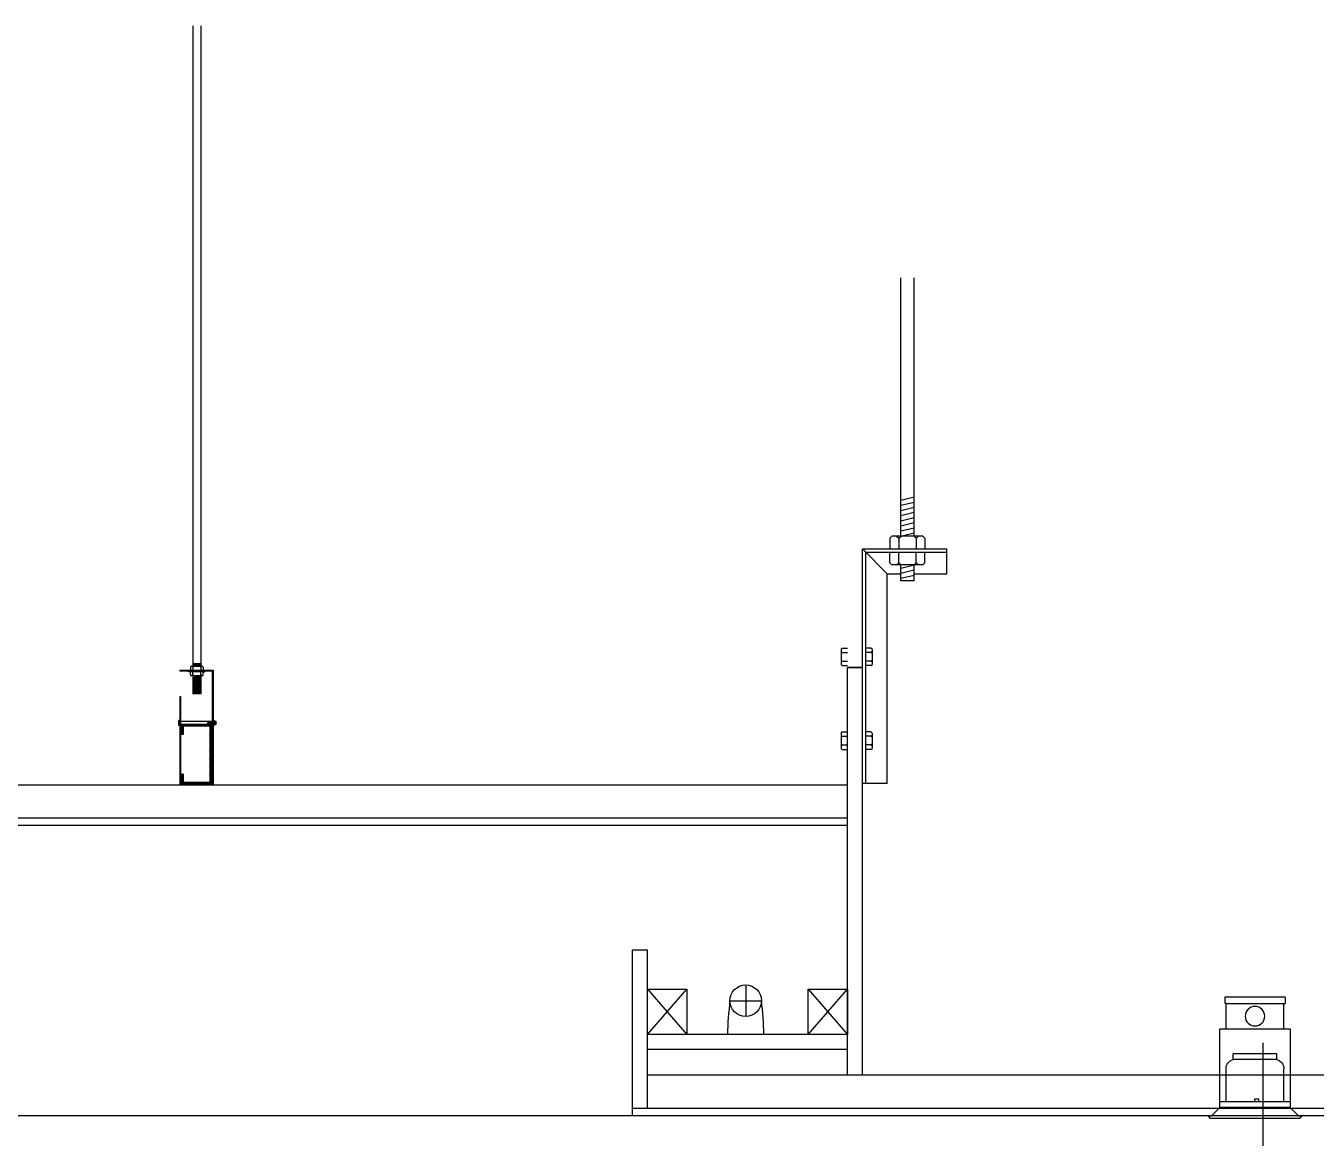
# Model space of a CAD drawing. Header units: metres. Extents: x 31158 to 39558, y -620 to 2330.
# Drawn here: x 35777 to 37332, y 989 to 2330 of the extents above; entities that cross this region are included whole.
import ezdxf

# ---------------------------------------------------------------- set-up
doc = ezdxf.new("R2010")
doc.units = ezdxf.units.M
for name, color, linetype in [('3', 2, 'Continuous'), ('5', 5, 'Continuous'), ('7', 7, 'Continuous'), ('8', 7, 'Continuous'), ('D', 3, 'Continuous'), ('PUB_DIM', 3, 'Continuous'), ('PUB_TEXT', 7, 'Continuous'), ('家具', 2, 'Continuous')]:
    doc.layers.add(name, color=color, linetype=linetype)

# ---------------------------------------------------------------- blocks, each defined once
blk = doc.blocks.new('A$C199F71E8')
at = {"layer": '7'}
for p, q in [((20.27, 146.94), (20.27, 138.84)), ((21.71, 138.84), (20.27, 138.84)), ((21.71, 108.32), (21.71, 138.84)), ((91.17, 138.84), (21.71, 138.84)), ((21.71, 108.32), (14.13, 108.32)), ((91.17, 108.32), (21.71, 108.32)), ((30.17, 71.27), (30.17, 78.01)), ((30.17, 78.01), (82.86, 78.01)), ((82.86, 71.27), (82.86, 78.01)), ((30.17, 71.27), (82.86, 71.27)), ((21.71, 20.14), (21.71, 60.36)), ((91.33, 20.14), (91.33, 60.36)), ((14.13, 20.14), (98.9, 20.14)), ((3.99, 3.2), (109.05, 3.2)), ((14.13, 13.38), (98.9, 13.38))]:
    blk.add_line(p, q, dxfattribs=at)
for points in [[(14.13, 108.32), (14.13, 13.38), (3.99, 3.2), (0, 3.2), (2.82, 0), (110.22, 0.01), (113, 3.2), (109.05, 3.2), (98.9, 13.38), (98.9, 108.32), (91.17, 108.32), (91.17, 138.84), (92.52, 138.84), (92.52, 146.94), (20.32, 146.94)], [(91.17, 138.84), (53.44, 138.84), (21.79, 138.84)]]:
    blk.add_lwpolyline(points, dxfattribs=at)
blk.add_lwpolyline([(52.17, 20.14), (56.8, 20.14), (56.8, 24), (52.17, 24)], close=True, dxfattribs=at)
blk.add_circle((56.52, 123.42), 11.78, dxfattribs=at)
for centre, start, end in [((33.05, 60.31), 104.69, 179.74), ((79.99, 60.31), 0.26, 75.31)]:
    blk.add_arc(centre, 11.34, start, end, dxfattribs=at)
blk = doc.blocks.new('A$C4A56615C')
at = {"layer": '5'}
for p, q in [((101.83, 282.82), (0, 282.82)), ((0, 252.82), (0, 282.82)), ((71.83, 252.82), (101.83, 282.82)), ((101.83, 0), (101.83, 282.82)), ((97.83, 278.82), (0, 278.82)), ((97.83, 0), (97.83, 278.82)), ((39.35, 252.82), (0, 252.82)), ((71.83, 252.82), (55.35, 252.82)), ((71.83, 0), (71.83, 252.82)), ((71.83, 0), (101.83, 0))]:
    blk.add_line(p, q, dxfattribs=at)
at = {"layer": 'D'}
for p, q in [((55.35, 341.47), (39.35, 345.41)), ((55.35, 335.28), (39.35, 339.22)), ((55.35, 329.09), (39.35, 333.04)), ((55.35, 322.91), (39.35, 326.85)), ((55.35, 316.72), (39.35, 320.67)), ((55.35, 310.54), (39.35, 314.48)), ((55.35, 304.35), (39.35, 308.29)), ((55.35, 298.17), (39.35, 302.11)), ((55.35, 259.64), (39.35, 263.58)), ((55.35, 253.46), (39.35, 257.4)), ((55.35, 247.27), (39.35, 251.21))]:
    blk.add_line(p, q, dxfattribs=at)
at = {"layer": '家具', "color": 3}
for p, q in [((39.35, 298.17), (39.35, 609.46)), ((55.35, 298.17), (55.35, 609.46)), ((29.18, 298.17), (26.55, 295.54)), ((26.55, 295.54), (26.55, 282.82)), ((29.18, 298.17), (66.16, 298.17)), ((36.77, 295.54), (34.14, 298.17)), ((39.46, 298.17), (36.83, 295.54)), ((36.83, 295.54), (36.83, 282.82)), ((57.92, 295.54), (55.29, 298.17)), ((60.61, 298.17), (57.98, 295.54)), ((57.98, 295.54), (57.98, 282.82)), ((68.79, 295.54), (66.16, 298.17)), ((68.79, 295.54), (68.79, 282.82)), ((26.55, 266.1), (26.55, 278.82)), ((29.18, 263.47), (26.55, 266.1)), ((36.77, 266.1), (34.14, 263.47)), ((36.83, 266.1), (36.83, 278.82)), ((39.46, 263.47), (36.83, 266.1)), ((57.92, 266.1), (55.29, 263.47)), ((57.98, 266.1), (57.98, 278.82)), ((60.61, 263.47), (57.98, 266.1)), ((68.79, 266.1), (66.16, 263.47)), ((68.79, 266.1), (68.79, 278.82)), ((29.18, 263.47), (66.16, 263.47)), ((39.35, 244.21), (39.35, 263.58)), ((55.35, 244.21), (55.35, 263.53)), ((39.35, 244.21), (55.35, 244.21)), ((90.16, 161.83), (91.47, 163.15)), ((90.16, 161.83), (90.16, 143.34)), ((91.47, 158.04), (90.16, 159.35)), ((90.16, 156.69), (91.47, 158.01)), ((91.47, 163.15), (97.83, 163.15)), ((91.47, 158.01), (97.83, 158.01)), ((126.19, 163.15), (119.83, 163.15)), ((126.19, 158.01), (119.83, 158.01)), ((127.51, 161.83), (126.19, 163.15)), ((126.19, 158.04), (127.51, 159.35)), ((127.51, 156.69), (126.19, 158.01)), ((127.51, 161.83), (127.51, 143.34)), ((91.47, 147.46), (90.16, 148.78)), ((90.16, 146.12), (91.47, 147.43)), ((91.47, 142.03), (90.16, 143.34)), ((91.47, 147.43), (97.83, 147.43)), ((91.47, 142.03), (97.83, 142.03)), ((126.19, 147.43), (119.83, 147.43)), ((126.19, 142.03), (119.83, 142.03)), ((126.19, 147.46), (127.51, 148.78)), ((127.51, 146.12), (126.19, 147.43)), ((126.19, 142.03), (127.51, 143.34)), ((90.16, 60.81), (91.47, 62.12)), ((90.16, 60.81), (90.16, 42.32)), ((91.47, 57.01), (90.16, 58.32)), ((90.16, 55.66), (91.47, 56.98)), ((91.47, 46.44), (90.16, 47.75)), ((91.47, 62.12), (97.83, 62.12)), ((91.47, 56.98), (97.83, 56.98)), ((126.19, 62.12), (119.83, 62.12)), ((126.19, 56.98), (119.83, 56.98)), ((127.51, 60.81), (126.19, 62.12)), ((126.19, 57.01), (127.51, 58.32)), ((127.51, 55.66), (126.19, 56.98)), ((126.19, 46.44), (127.51, 47.75)), ((127.51, 60.81), (127.51, 42.32)), ((90.16, 45.09), (91.47, 46.41)), ((91.47, 41), (90.16, 42.32)), ((91.47, 46.41), (97.83, 46.41)), ((91.47, 41), (97.83, 41)), ((126.19, 46.41), (119.83, 46.41)), ((126.19, 41), (119.83, 41)), ((127.51, 45.09), (126.19, 46.41)), ((126.19, 41), (127.51, 42.32))]:
    blk.add_line(p, q, dxfattribs=at)

msp = doc.modelspace()

# ---------------------------------------------------------------- linework, layer by layer
at = {"layer": '3'}
for p, q in [((36767.3, 1064.82), (36767.3, 1556.37)), ((36767.3, 1556.37), (36785.3, 1556.37)), ((36785.3, 1556.37), (36767.3, 1556.37)), ((36767.3, 1556.37), (36785.3, 1556.37)), ((36785.3, 1556.37), (36767.3, 1556.37)), ((36767.3, 1556.37), (36785.3, 1556.37)), ((36785.3, 1556.37), (36767.3, 1556.37)), ((36767.3, 1365.82), (35378.3, 1365.82)), ((36508.3, 1015.82), (36508.3, 1215.82)), ((36508.3, 1015.82), (36508.3, 1215.82)), ((36526.3, 1215.82), (36508.3, 1215.82)), ((36526.3, 1215.82), (36508.3, 1215.82)), ((36526.3, 1042.82), (36526.3, 1215.82)), ((36526.3, 1024.82), (36526.3, 1215.82)), ((37204.6, 1015.82), (36508.3, 1015.82)), ((38008.3, 1015.82), (37312, 1015.82))]:
    msp.add_line(p, q, dxfattribs=at)
at = {"layer": '8'}
msp.add_line((36508.3, 1015.82), (34248.3, 1015.82), dxfattribs=at)
at = {"layer": 'PUB_TEXT'}
msp.add_line((37267.69, 1103.81), (37267.69, 634.31), dxfattribs=at)
at = {"layer": '家具'}
for p, q in [((35978.63, 2329.58), (35978.63, 1553.1)), ((35988.12, 2329.58), (35988.12, 1553.1)), ((35975.81, 1556.28), (35975.81, 1553.1)), ((35988.12, 1557.7), (35977.22, 1557.7)), ((35988.12, 1560.26), (35978.63, 1561.12)), ((35978.63, 1561.12), (35988.23, 1561.12)), ((35978.63, 1560.31), (35988.12, 1560.11)), ((35988.12, 1559.22), (35978.63, 1560.15)), ((35978.63, 1558.99), (35988.12, 1559.2)), ((35988.12, 1559.05), (35978.63, 1558.18)), ((35978.63, 1557.97), (35988.12, 1557.97)), ((35978.63, 1556.28), (35978.63, 1553.1)), ((35989.53, 1557.7), (35988.12, 1557.7)), ((35988.12, 1556.28), (35988.12, 1553.1)), ((35990.95, 1556.28), (35990.95, 1553.1)), ((36785.3, 1556.37), (36767.3, 1556.37)), ((36785.3, 1556.37), (36767.3, 1556.37)), ((36785.3, 1064.82), (36785.3, 1556.37)), ((35962.86, 1553.1), (36002.86, 1553.1)), ((35962.86, 1553.1), (35962.86, 1552.15)), ((35962.86, 1552.15), (36001.91, 1552.15)), ((35973.66, 1550.86), (35973.66, 1552.15)), ((35993.2, 1550.86), (35973.66, 1550.86)), ((35975.81, 1547.67), (35975.81, 1550.86)), ((35988.12, 1546.26), (35977.22, 1546.26)), ((35978.63, 1553.1), (35978.63, 1553.08)), ((35978.63, 1547.67), (35978.63, 1550.86)), ((35978.63, 1546.26), (35978.63, 1524.54)), ((35988.12, 1545.35), (35978.63, 1544.43)), ((35978.63, 1544.23), (35988.12, 1544.44)), ((35988.12, 1544.32), (35978.63, 1543.45)), ((35978.63, 1543.21), (35988.12, 1543.21)), ((35988.12, 1543.12), (35978.63, 1542.42)), ((35978.63, 1542.18), (35988.12, 1541.96)), ((35988.12, 1541.84), (35978.63, 1540.92)), ((35978.63, 1540.75), (35988.12, 1540.96)), ((35988.12, 1540.81), (35978.63, 1539.94)), ((35978.63, 1539.73), (35988.12, 1539.73)), ((35988.12, 1539.62), (35978.63, 1538.92)), ((35988.12, 1553.1), (35988.12, 1553.08)), ((35988.12, 1547.67), (35988.12, 1550.86)), ((35988.12, 1546.26), (35988.12, 1524.54)), ((35989.53, 1546.26), (35988.12, 1546.26)), ((35990.95, 1547.67), (35990.95, 1550.86)), ((35990.95, 1550.86), (35993.2, 1550.86)), ((35993.2, 1550.86), (35993.2, 1552.15)), ((36001.91, 1552.15), (36001.91, 1415.77)), ((36002.86, 1553.1), (36002.86, 1414.82)), ((35978.63, 1538.71), (35988.12, 1538.5)), ((35988.12, 1538.41), (35978.63, 1538.03)), ((35988.12, 1537.32), (35978.63, 1537.71)), ((35978.63, 1537.02), (35988.12, 1537.24)), ((35988.12, 1536.12), (35978.63, 1536.82)), ((35978.63, 1536), (35988.12, 1536)), ((35988.12, 1534.92), (35978.63, 1535.79)), ((35978.63, 1534.98), (35988.12, 1534.78)), ((35988.12, 1533.89), (35978.63, 1534.82)), ((35978.63, 1533.81), (35988.12, 1534.02)), ((35988.12, 1533.87), (35978.63, 1533)), ((35978.63, 1532.79), (35988.12, 1532.79)), ((35988.12, 1532.68), (35978.63, 1531.98)), ((35978.63, 1531.77), (35988.12, 1531.56)), ((35988.12, 1531.47), (35978.63, 1531.09)), ((35988.12, 1530.38), (35978.63, 1530.77)), ((35978.63, 1530.08), (35988.12, 1530.3)), ((35988.12, 1529.18), (35978.63, 1529.88)), ((35978.63, 1529.06), (35988.12, 1529.06)), ((35988.12, 1527.99), (35978.63, 1528.85)), ((35978.63, 1528.04), (35988.12, 1527.84)), ((35988.12, 1526.95), (35978.63, 1527.88)), ((35978.63, 1526.72), (35988.12, 1526.93)), ((35988.12, 1526.78), (35978.63, 1525.91)), ((35978.63, 1525.7), (35988.12, 1525.7)), ((35988.12, 1524.54), (35978.63, 1524.54)), ((35962.86, 1521.42), (35963.81, 1521.42)), ((35962.86, 1521.42), (35962.86, 1414.82)), ((35963.81, 1521.42), (35963.81, 1415.77)), ((35961.13, 1491.87), (35961.13, 1487.25)), ((35961.66, 1492.4), (35962.86, 1492.4)), ((35961.66, 1491.34), (35962.86, 1491.34)), ((35961.66, 1487.78), (35962.86, 1487.78)), ((35961.66, 1486.72), (35962.86, 1486.72)), ((35962.86, 1492.4), (35962.86, 1486.72)), ((36001.91, 1491.34), (35963.81, 1491.34)), ((36001.91, 1487.78), (35963.81, 1487.78)), ((36000.75, 1487.22), (35965.17, 1487.22)), ((35965.17, 1487.22), (35965.17, 1475.36)), ((35966.94, 1483.53), (35965.17, 1485.31)), ((35966.94, 1481.43), (35965.17, 1483.21)), ((35966.94, 1479.34), (35965.17, 1481.12)), ((35966.94, 1477.24), (35965.17, 1479.02)), ((35967.13, 1485.44), (35965.35, 1487.22)), ((35998.97, 1485.44), (35966.94, 1485.44)), ((35966.94, 1485.44), (35966.94, 1475.36)), ((35969.23, 1485.44), (35967.45, 1487.22)), ((35971.32, 1485.44), (35969.54, 1487.22)), ((35995.24, 1487.22), (35971.52, 1487.22)), ((35973.42, 1485.44), (35971.64, 1487.22)), ((35975.52, 1485.44), (35973.74, 1487.22)), ((35977.61, 1485.44), (35975.83, 1487.22)), ((35979.71, 1485.44), (35977.93, 1487.22)), ((35981.81, 1485.44), (35980.03, 1487.22)), ((35983.9, 1485.44), (35982.12, 1487.22)), ((35986, 1485.44), (35984.22, 1487.22)), ((35988.1, 1485.44), (35986.32, 1487.22)), ((35990.19, 1485.44), (35988.41, 1487.22)), ((35992.29, 1485.44), (35990.51, 1487.22)), ((35994.39, 1485.44), (35992.61, 1487.22)), ((35996.48, 1485.44), (35994.7, 1487.22)), ((35996.61, 1491.34), (35995.99, 1487.78)), ((35996.93, 1491.34), (35996.3, 1487.78)), ((35998.58, 1485.44), (35996.8, 1487.22)), ((35997.44, 1491.34), (35996.82, 1487.78)), ((35997.76, 1491.34), (35997.13, 1487.78)), ((35998.27, 1491.34), (35997.65, 1487.78)), ((35998.59, 1491.34), (35997.96, 1487.78)), ((35999.1, 1491.34), (35998.48, 1487.78)), ((35999.42, 1491.34), (35998.8, 1487.78)), ((36000.75, 1485.37), (35998.9, 1487.22)), ((35998.97, 1485.44), (35998.97, 1417.84)), ((36000.75, 1483.27), (35998.97, 1485.05)), ((36000.75, 1481.18), (35998.97, 1482.96)), ((36000.75, 1479.08), (35998.97, 1480.86)), ((36000.75, 1476.98), (35998.97, 1478.76)), ((35999.93, 1491.34), (35999.31, 1487.78)), ((36000.25, 1491.34), (35999.63, 1487.78)), ((36000.76, 1491.34), (36000.14, 1487.78)), ((36001.08, 1491.34), (36000.46, 1487.78)), ((36000.75, 1487.22), (36000.75, 1416.06)), ((36001.59, 1491.34), (36000.97, 1487.78)), ((36001.91, 1491.34), (36001.29, 1487.78)), ((36004.05, 1492.4), (36002.86, 1492.4)), ((36002.86, 1492.4), (36002.86, 1486.72)), ((36004.05, 1491.34), (36002.86, 1491.34)), ((36004.05, 1487.78), (36002.86, 1487.78)), ((36004.05, 1486.72), (36002.86, 1486.72)), ((36005.12, 1491.34), (36004.49, 1487.78)), ((36004.58, 1491.87), (36004.58, 1487.25)), ((36006.65, 1491.34), (36004.58, 1491.34)), ((36006.65, 1487.78), (36004.58, 1487.78)), ((36005.43, 1491.34), (36004.81, 1487.78)), ((36005.95, 1491.34), (36005.33, 1487.78)), ((36006.26, 1491.34), (36005.64, 1487.78)), ((36006.65, 1487.78), (36006.65, 1491.34)), ((35966.73, 1475.36), (35965.17, 1476.92)), ((35966.94, 1475.36), (35965.17, 1475.36)), ((36000.75, 1474.89), (35998.97, 1476.67)), ((36000.75, 1472.79), (35998.97, 1474.57)), ((36000.75, 1470.69), (35998.97, 1472.47)), ((36000.75, 1468.6), (35998.97, 1470.38)), ((36000.75, 1466.5), (35998.97, 1468.28)), ((36000.75, 1464.4), (35998.97, 1466.18)), ((36000.75, 1462.31), (35998.97, 1464.09)), ((36000.75, 1460.21), (35998.97, 1461.99)), ((36000.75, 1458.11), (35998.97, 1459.89)), ((36000.75, 1456.02), (35998.97, 1457.8)), ((36000.75, 1453.92), (35998.97, 1455.7)), ((36000.75, 1451.82), (35998.97, 1453.6)), ((36000.75, 1449.73), (35998.97, 1451.51)), ((36000.75, 1447.63), (35998.97, 1449.41)), ((36000.75, 1445.54), (35998.97, 1447.31)), ((36000.75, 1443.44), (35998.97, 1445.22)), ((36000.75, 1441.34), (35998.97, 1443.12)), ((36000.75, 1439.25), (35998.97, 1441.02)), ((36000.75, 1437.15), (35998.97, 1438.93)), ((36000.75, 1435.05), (35998.97, 1436.83)), ((36000.75, 1432.96), (35998.97, 1434.73)), ((36000.75, 1430.86), (35998.97, 1432.64)), ((36000.75, 1428.76), (35998.97, 1430.54)), ((35963.81, 1415.77), (36001.91, 1415.77)), ((35965.17, 1427.92), (35965.17, 1416.06)), ((35966.94, 1427.92), (35965.17, 1427.92)), ((35966.94, 1424.82), (35965.17, 1426.6)), ((35966.94, 1422.73), (35965.17, 1424.51)), ((35966.94, 1420.63), (35965.17, 1422.41)), ((35966.94, 1418.53), (35965.17, 1420.31)), ((35967.32, 1416.06), (35965.17, 1418.22)), ((35965.23, 1416.06), (35965.17, 1416.12)), ((36000.75, 1416.06), (35965.17, 1416.06)), ((35966.94, 1426.92), (35965.95, 1427.92)), ((35966.94, 1427.92), (35966.94, 1417.84)), ((35998.97, 1417.84), (35966.94, 1417.84)), ((35969.42, 1416.06), (35967.64, 1417.84)), ((35971.52, 1416.06), (35969.74, 1417.84)), ((35973.61, 1416.06), (35971.83, 1417.84)), ((35975.71, 1416.06), (35973.93, 1417.84)), ((35977.81, 1416.06), (35976.03, 1417.84)), ((35979.9, 1416.06), (35978.12, 1417.84)), ((35982, 1416.06), (35980.22, 1417.84)), ((35984.1, 1416.06), (35982.32, 1417.84)), ((35986.19, 1416.06), (35984.41, 1417.84)), ((35988.29, 1416.06), (35986.51, 1417.84)), ((35990.39, 1416.06), (35988.61, 1417.84)), ((35992.48, 1416.06), (35990.7, 1417.84)), ((35994.58, 1416.06), (35992.8, 1417.84)), ((35996.68, 1416.06), (35994.9, 1417.84)), ((35998.77, 1416.06), (35996.99, 1417.84)), ((36000.75, 1426.67), (35998.97, 1428.44)), ((36000.75, 1424.57), (35998.97, 1426.35)), ((36000.75, 1422.47), (35998.97, 1424.25)), ((36000.75, 1420.38), (35998.97, 1422.15)), ((36000.75, 1418.28), (35998.97, 1420.06)), ((36000.75, 1416.18), (35998.97, 1417.96)), ((33989.3, 1414.82), (36767.3, 1414.82)), ((35962.86, 1414.82), (36002.86, 1414.82)), ((36767.3, 1374.82), (35378.3, 1374.82)), ((36767.3, 1064.82), (36767.3, 1374.82)), ((36785.3, 1064.82), (36785.3, 1374.82)), ((36526.3, 1113.82), (36573.6, 1168.83)), ((36526.3, 1168.83), (36573.6, 1113.82)), ((36644.69, 1173.69), (36644.69, 1135.82)), ((36719.99, 1113.82), (36767.3, 1168.83)), ((36719.99, 1168.83), (36767.3, 1113.82)), ((36625.76, 1154.75), (36663.62, 1154.75)), ((36767.3, 1113.82), (36526.3, 1113.82)), ((36767.3, 1095.82), (36526.3, 1095.82)), ((38008.3, 1064.82), (36526.3, 1064.82)), ((37305.04, 1024.82), (36508.3, 1024.82)), ((38008.3, 1024.82), (37305.04, 1024.82))]:
    msp.add_line(p, q, dxfattribs=at)
for points in [[(36573.6, 1113.82), (36526.3, 1113.82), (36526.3, 1168.83), (36573.6, 1168.83)], [(36767.3, 1113.82), (36719.99, 1113.82), (36719.99, 1168.83), (36767.3, 1168.83)]]:
    msp.add_lwpolyline(points, close=True, dxfattribs=at)
msp.add_circle((36644.69, 1154.75), 18.93, dxfattribs=at)
for centre, radius, start, end in [((35977.22, 1556.28), 1.41, 90, 180), ((35977.22, 1556.28), 1.41, 0, 90), ((35980.05, 1556.28), 1.41, 90, 180), ((35986.71, 1556.28), 1.41, 0, 90), ((35989.53, 1556.28), 1.41, 90, 180), ((35989.53, 1556.28), 1.41, 0, 90), ((35977.22, 1547.67), 1.41, 180, 270), ((35977.22, 1547.67), 1.41, 270, 0), ((35980.05, 1547.67), 1.41, 180, 270), ((35986.71, 1547.67), 1.41, 270, 0), ((35989.53, 1547.67), 1.41, 180, 270), ((35989.53, 1547.67), 1.41, 270, 0), ((35961.66, 1491.87), 0.53, 90, 180), ((35961.66, 1491.87), 0.53, 180, 270), ((35961.66, 1490.81), 0.53, 90, 180), ((35961.66, 1488.31), 0.53, 180, 270), ((35961.66, 1487.25), 0.53, 90, 180), ((35961.66, 1487.25), 0.53, 180, 270), ((36004.05, 1491.87), 0.53, 0, 90), ((36004.05, 1491.87), 0.53, 270, 0), ((36004.05, 1490.81), 0.53, 0, 90), ((36004.05, 1488.31), 0.53, 270, 0), ((36004.05, 1487.25), 0.53, 0, 90), ((36004.05, 1487.25), 0.53, 270, 0), ((37037.44, 1103.35), 414.88, 172.88, 178.55), ((36251.94, 1103.35), 414.88, 1.45, 7.12)]:
    msp.add_arc(centre, radius, start, end, dxfattribs=at)

# ---------------------------------------------------------------- block references
at = {"xscale": -1}
msp.add_blockref('A$C4A56615C', (36887.13, 1416.49), dxfattribs=at)
at = {"layer": 'PUB_DIM', "xscale": -1}
msp.add_blockref('A$C199F71E8', (37314.82, 1012.62), dxfattribs=at)

doc.saveas('drawing.dxf')
